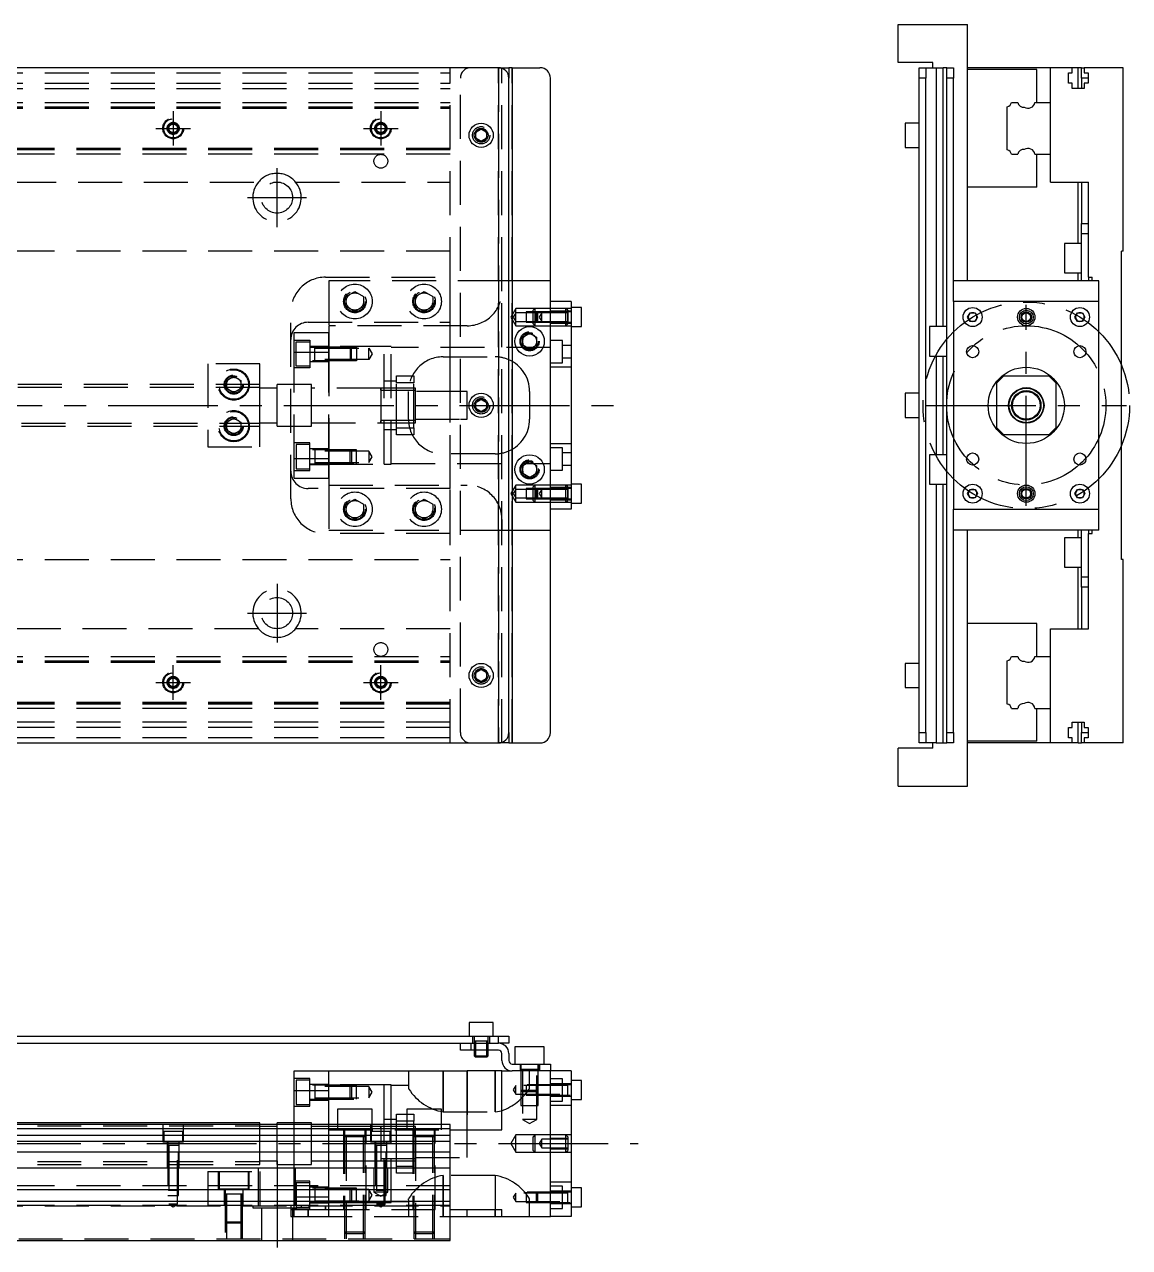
# Model space of a CAD drawing. Extents: x -28 to 673, y -273 to 112.
# Drawn here: x 354 to 673.4, y -243.2 to 110 of the extents above; entities that cross this region are included whole.
import ezdxf

# ---------------------------------------------------------------- set-up
doc = ezdxf.new("R2010")
doc.units = 0
doc.linetypes.add('CENTER', pattern=[50.8, 31.75, -6.35, 6.35, -6.35])
doc.linetypes.add('DASHED', pattern=[19.05, 12.7, -6.35])
doc.layers.get('0').update_dxf_attribs({"linetype": 'CONTINUOUS'})
doc.layers.add('CENTER', color=1, linetype='CENTER')

msp = doc.modelspace()

# ---------------------------------------------------------------- linework, layer by layer
at = {"color": 7, "linetype": 'CONTINUOUS'}
for p, q in [((606.53, 99), (606.53, 110)), ((606.53, 110), (626.53, 110)), ((626.53, 36), (626.53, 110)), ((616.53, 99), (606.53, 99)), ((616.53, 97.5), (616.53, 99)), ((491, 97.5), (3, 97.5)), ((491, 97.5), (494, 97.5)), ((494, 97.5), (494, 94.5)), ((495, 97.5), (494, 97.5)), ((495, 97.5), (495, -97.5)), ((495, 97.5), (503, 97.5)), ((612.53, 97.5), (614.53, 97.5)), ((612.53, 94.5), (612.53, 97.5)), ((614.53, 97.5), (617.53, 97.5)), ((614.53, 97.5), (614.53, 94.5)), ((617.53, 97.5), (617.53, 22.75)), ((617.53, 97.5), (619.53, 97.5)), ((619.53, 22.75), (619.53, 97.5)), ((620.53, 97.5), (619.53, 97.5)), ((620.53, 97.5), (622.53, 97.5)), ((620.53, 94.5), (620.53, 97.5)), ((622.53, 97.5), (622.53, 94.5)), ((650.53, 97.5), (626.53, 97.5)), ((646.53, 97), (626.53, 97)), ((646.53, 87.5), (646.53, 97)), ((650.53, 87.5), (650.53, 97.5)), ((656.83, 97.5), (650.53, 97.5)), ((655.68, 96), (656.83, 96)), ((655.68, 93), (655.68, 96)), ((658.53, 97.5), (656.83, 97.5)), ((656.83, 96), (656.83, 97.5)), ((658.53, 91.5), (658.53, 97.5)), ((659.53, 97.5), (658.53, 97.5)), ((659.53, 97.5), (660.23, 97.5)), ((659.53, 94.5), (659.53, 97.5)), ((660.23, 97.5), (660.23, 96)), ((671.53, 97.5), (660.23, 97.5)), ((660.23, 96), (661.38, 96)), ((661.38, 96), (661.38, 93)), ((671.53, 44.5), (671.53, 97.5)), ((494, -94.5), (494, 94.5)), ((506, -94.5), (506, 94.5)), ((614.53, 94.5), (612.53, 94.5)), ((612.53, -94.5), (612.53, 94.5)), ((614.53, -94.5), (614.53, 94.5)), ((620.53, -94.5), (620.53, 94.5)), ((622.53, 94.5), (620.53, 94.5)), ((622.53, 36), (622.53, 94.5)), ((656.83, 93), (655.68, 93)), ((656.83, 91.5), (656.83, 93)), ((661.38, 94.5), (659.53, 94.5)), ((659.53, 94.5), (659.53, 91.5)), ((660.23, 93), (660.23, 91.5)), ((661.38, 93), (660.23, 93)), ((660.23, 91.5), (656.83, 91.5)), ((638.03, 73.752272), (638.03, 86.247728)), ((639.282272, 87.5), (641.05668, 87.5)), ((646.007372, 87.5), (650.53, 87.5)), ((650.53, 72.5), (650.53, 87.5)), ((650.53, 72.5), (650.53, 87.5)), ((608.53, 81.5), (608.53, 78)), ((612.53, 81.5), (608.53, 81.5)), ((484.5, 78.866026), (486, 79.73205)), ((484.5, 77.133974), (484.5, 78.866026)), ((486, 79.73205), (487.5, 78.866026)), ((487.5, 78.866026), (487.5, 77.133974)), ((608.53, 78), (608.53, 74.5)), ((486, 76.26795), (484.5, 77.133974)), ((487.5, 77.133974), (486, 76.26795)), ((608.53, 74.5), (612.53, 74.5)), ((639.282272, 72.5), (641.05668, 72.5)), ((646.007372, 72.5), (650.53, 72.5)), ((646.53, 63), (646.53, 72.5)), ((650.53, 64.5), (650.53, 72.5)), ((650.53, 64.5), (661.53, 64.5)), ((658.53, 46.75), (658.53, 64.5)), ((659.53, 64.5), (659.53, 52.5)), ((661.53, 37), (661.53, 64.5)), ((646.53, 63), (626.53, 63)), ((659.53, 52.5), (661.53, 52.5)), ((659.53, 49.5), (659.53, 52.5)), ((661.53, 49.5), (659.53, 49.5)), ((659.53, 36), (659.53, 49.5)), ((654.53, 46.75), (654.53, 42.5)), ((659.53, 46.75), (654.53, 46.75)), ((654.53, 42.5), (654.53, 38.25)), ((671.03, -44.5), (671.03, 44.5)), ((671.53, 44.5), (671.03, 44.5)), ((506, -36), (506, 36)), ((622.53, 30), (622.53, 36)), ((664.53, 36), (622.53, 36)), ((622.53, 30), (622.53, 36)), ((654.53, 38.25), (659.53, 38.25)), ((658.53, 36), (658.53, 38.25)), ((661.53, 37), (662.53, 37)), ((661.53, 37), (661.53, 36)), ((662.53, 36), (662.53, 37)), ((664.53, 30), (664.53, 36)), ((512, 30), (506, 30)), ((512, 30), (512, -30)), ((622.53, 30), (622.53, -30)), ((664.53, 30), (622.53, 30)), ((664.53, -30), (664.53, 30)), ((515, 28.25), (512, 28.25)), ((515, 22.75), (515, 28.25)), ((626.586624, 25.5), (627.308312, 26.75)), ((627.308312, 24.25), (626.586624, 25.5)), ((627.308312, 26.75), (628.751688, 26.75)), ((628.751688, 26.75), (629.473376, 25.5)), ((629.473376, 25.5), (628.751688, 24.25)), ((657.586624, 25.5), (658.308312, 26.75)), ((658.308312, 24.25), (657.586624, 25.5)), ((658.308312, 26.75), (659.751688, 26.75)), ((659.751688, 26.75), (660.473376, 25.5)), ((660.473376, 25.5), (659.751688, 24.25)), ((511, 23.999994), (511, 24.00051)), ((512, 22.75), (515, 22.75)), ((615.53, 22.75), (615.53, 18.5)), ((620.53, 22.75), (615.53, 22.75)), ((628.751688, 24.25), (627.308312, 24.25)), ((659.751688, 24.25), (658.308312, 24.25)), ((498, 19.6547), (500, 20.809402)), ((498, 17.3453), (498, 19.6547)), ((500, 20.809402), (502, 19.6547)), ((502, 19.6547), (502, 17.3453)), ((615.53, 18.5), (615.53, 14.25)), ((500, 16.190598), (498, 17.3453)), ((502, 17.3453), (500, 16.190598)), ((615.53, 14.25), (620.53, 14.25)), ((617.53, 14.25), (617.53, -14.25)), ((619.53, -14.25), (619.53, 14.25)), ((637.03, 8.5), (635.03, 6.5)), ((637.03, 8.5), (650.03, 8.5)), ((652.03, 6.5), (650.03, 8.5)), ((635.03, -6.5), (635.03, 6.5)), ((652.03, 6.5), (652.03, -6.5)), ((484.5, 0.866026), (486, 1.73205)), ((484.5, -0.866026), (484.5, 0.866026)), ((486, 1.73205), (487.5, 0.866026)), ((487.5, 0.866026), (487.5, -0.866026)), ((608.53, 3.5), (608.53, 0)), ((612.53, 3.5), (608.53, 3.5)), ((608.53, 0), (608.53, -3.5)), ((486, -1.73205), (484.5, -0.866026)), ((487.5, -0.866026), (486, -1.73205)), ((608.53, -3.5), (612.53, -3.5)), ((635.03, -6.5), (637.03, -8.5)), ((650.03, -8.5), (652.03, -6.5)), ((650.03, -8.5), (637.03, -8.5)), ((498, -17.3453), (500, -16.190598)), ((498, -19.6547), (498, -17.3453)), ((500, -16.190598), (502, -17.3453)), ((502, -17.3453), (502, -19.6547)), ((615.53, -14.25), (615.53, -18.5)), ((620.53, -14.25), (615.53, -14.25)), ((500, -20.809402), (498, -19.6547)), ((502, -19.6547), (500, -20.809402)), ((615.53, -18.5), (615.53, -22.75)), ((515, -22.75), (512, -22.75)), ((515, -28.25), (515, -22.75)), ((615.53, -22.75), (620.53, -22.75)), ((617.53, -22.75), (617.53, -97.5)), ((619.53, -97.5), (619.53, -22.75)), ((626.586624, -25.5), (627.308312, -24.25)), ((627.308312, -24.25), (628.751688, -24.25)), ((628.751688, -24.25), (629.473376, -25.5)), ((657.586624, -25.5), (658.308312, -24.25)), ((658.308312, -24.25), (659.751688, -24.25)), ((659.751688, -24.25), (660.473376, -25.5)), ((511, -27.000006), (511, -26.99949)), ((512, -28.25), (515, -28.25)), ((627.308312, -26.75), (626.586624, -25.5)), ((628.751688, -26.75), (627.308312, -26.75)), ((629.473376, -25.5), (628.751688, -26.75)), ((658.308312, -26.75), (657.586624, -25.5)), ((659.751688, -26.75), (658.308312, -26.75)), ((660.473376, -25.5), (659.751688, -26.75)), ((512, -30), (506, -30)), ((622.53, -36), (622.53, -30)), ((622.53, -30), (664.53, -30)), ((622.53, -36), (622.53, -30)), ((664.53, -36), (664.53, -30)), ((622.53, -94.5), (622.53, -36)), ((664.53, -36), (622.53, -36)), ((626.53, -110), (626.53, -36)), ((654.53, -38.25), (654.53, -42.5)), ((659.53, -38.25), (654.53, -38.25)), ((658.53, -38.25), (658.53, -36)), ((659.53, -49.5), (659.53, -36)), ((661.53, -36), (661.53, -37)), ((661.53, -64.5), (661.53, -37)), ((661.53, -37), (662.53, -37)), ((662.53, -37), (662.53, -36)), ((654.53, -42.5), (654.53, -46.75)), ((671.53, -44.5), (671.03, -44.5)), ((671.53, -97.5), (671.53, -44.5)), ((654.53, -46.75), (659.53, -46.75)), ((658.53, -64.5), (658.53, -46.75)), ((659.53, -49.5), (661.53, -49.5)), ((659.53, -52.5), (659.53, -49.5)), ((661.53, -52.5), (659.53, -52.5)), ((659.53, -52.5), (659.53, -64.5)), ((646.53, -63), (626.53, -63)), ((646.53, -72.5), (646.53, -63)), ((650.53, -72.5), (650.53, -64.5)), ((650.53, -64.5), (661.53, -64.5)), ((638.03, -86.247728), (638.03, -73.752272)), ((639.282272, -72.5), (641.05668, -72.5)), ((646.007372, -72.5), (650.53, -72.5)), ((650.53, -87.5), (650.53, -72.5)), ((650.53, -87.5), (650.53, -72.5)), ((484.5, -77.133974), (486, -76.26795)), ((484.5, -78.866026), (484.5, -77.133974)), ((486, -76.26795), (487.5, -77.133974)), ((487.5, -77.133974), (487.5, -78.866026)), ((608.53, -74.5), (608.53, -78)), ((612.53, -74.5), (608.53, -74.5)), ((486, -79.73205), (484.5, -78.866026)), ((487.5, -78.866026), (486, -79.73205)), ((608.53, -78), (608.53, -81.5)), ((608.53, -81.5), (612.53, -81.5)), ((639.282272, -87.5), (641.05668, -87.5)), ((646.007372, -87.5), (650.53, -87.5)), ((646.53, -97), (646.53, -87.5)), ((650.53, -97.5), (650.53, -87.5)), ((656.83, -91.5), (660.23, -91.5)), ((656.83, -93), (656.83, -91.5)), ((658.53, -97.5), (658.53, -91.5)), ((659.53, -91.5), (659.53, -94.5)), ((660.23, -91.5), (660.23, -93)), ((494, -94.5), (494, -97.5)), ((612.53, -94.5), (614.53, -94.5)), ((612.53, -97.5), (612.53, -94.5)), ((614.53, -94.5), (614.53, -97.5)), ((620.53, -94.5), (622.53, -94.5)), ((620.53, -97.5), (620.53, -94.5)), ((622.53, -94.5), (622.53, -97.5)), ((655.68, -93), (656.83, -93)), ((655.68, -96), (655.68, -93)), ((659.53, -94.5), (661.38, -94.5)), ((659.53, -97.5), (659.53, -94.5)), ((660.23, -93), (661.38, -93)), ((661.38, -93), (661.38, -96)), ((3, -97.5), (491, -97.5)), ((494, -97.5), (491, -97.5)), ((494, -97.5), (495, -97.5)), ((495, -97.5), (503, -97.5)), ((614.53, -97.5), (612.53, -97.5)), ((617.53, -97.5), (614.53, -97.5)), ((616.53, -99), (616.53, -97.5)), ((617.53, -97.5), (619.53, -97.5)), ((619.53, -97.5), (620.53, -97.5)), ((622.53, -97.5), (620.53, -97.5)), ((646.53, -97), (626.53, -97)), ((650.53, -97.5), (626.53, -97.5)), ((656.83, -97.5), (650.53, -97.5)), ((656.83, -96), (655.68, -96)), ((656.83, -97.5), (656.83, -96)), ((658.53, -97.5), (656.83, -97.5)), ((658.53, -97.5), (659.53, -97.5)), ((660.23, -97.5), (659.53, -97.5)), ((660.23, -96), (660.23, -97.5)), ((661.38, -96), (660.23, -96)), ((671.53, -97.5), (660.23, -97.5)), ((606.53, -110), (606.53, -99)), ((616.53, -99), (606.53, -99)), ((606.53, -110), (626.53, -110)), ((489.5, -178.21), (482.5, -178.21)), ((482.5, -178.21), (482.5, -182.21)), ((489.5, -182.21), (489.5, -178.21)), ((347, -182.21), (491, -182.21)), ((491, -184.21), (491, -182.21)), ((491, -182.21), (494, -182.21)), ((494, -182.21), (494, -184.21)), ((347, -184.21), (483, -184.21)), ((480, -186.21), (480, -184.21)), ((483, -186.21), (480, -186.21)), ((483, -184.21), (483, -186.21)), ((483, -184.21), (491, -184.21)), ((483, -184.21), (491, -184.21)), ((491, -186.21), (483, -186.21)), ((484, -186.21), (484, -187.86)), ((484.35, -186.21), (484.35, -188.21)), ((487.65, -188.21), (487.65, -186.21)), ((488, -187.86), (488, -186.21)), ((494, -184.21), (491, -184.21)), ((504.25, -185.21), (495.75, -185.21)), ((495.75, -185.21), (495.75, -190.21)), ((504.25, -190.21), (504.25, -185.21)), ((484, -187.86), (488, -187.86)), ((484, -187.86), (484.35, -188.21)), ((487.65, -188.21), (484.35, -188.21)), ((487.65, -188.21), (488, -187.86)), ((492, -189.21), (492, -187.21)), ((494, -187.21), (494, -189.21)), ((495, -190.21), (503, -190.21)), ((503, -192.21), (503, -190.21)), ((503, -190.21), (506, -190.21)), ((506, -190.21), (506, -192.21)), ((432, -197.88029), (432, -192.21)), ((432, -192.21), (442, -192.21)), ((442, -192.21), (482, -192.21)), ((442, -207.71), (442, -192.21)), ((482, -209.21), (482, -192.21)), ((492, -192.21), (482, -192.21)), ((492, -209.21), (492, -192.21)), ((492, -192.21), (495, -192.21)), ((503, -192.21), (495, -192.21)), ((506, -192.21), (503, -192.21)), ((512, -192.21), (506, -192.21)), ((506, -234.21), (506, -192.21)), ((512, -192.21), (512, -234.21)), ((515, -194.96), (512, -194.96)), ((515, -200.46), (515, -194.96)), ((432, -207.71), (432, -197.88029)), ((432, -197.88029), (442, -197.88029)), ((512, -200.46), (515, -200.46)), ((454.5, -203.21), (444.5, -203.21)), ((444.5, -203.21), (444.5, -207.71)), ((454.5, -207.71), (454.5, -203.21)), ((474.5, -203.21), (464.5, -203.21)), ((464.5, -203.21), (464.5, -207.71)), ((474.5, -207.71), (474.5, -203.21)), ((422, -207.21), (340.5, -207.21)), ((477, -207.71), (340.5, -207.71)), ((422, -207.71), (422, -207.21)), ((427, -207.71), (427, -207.21)), ((432, -207.21), (427, -207.21)), ((457, -208.209994), (457, -209.21)), ((477, -241.21), (477, -207.71)), ((477, -208.962272), (340.5, -208.962272)), ((340.5, -210.73668), (477, -210.73668)), ((458, -208.96), (457, -208.96)), ((461.5, -208.96), (458, -208.96)), ((464.5, -208.96), (461.5, -208.96)), ((466.5, -208.96), (464.5, -208.96)), ((467, -208.96), (466.5, -208.96)), ((477, -209.21), (492, -209.21)), ((477, -212.633076), (340.5, -212.633076)), ((477, -215.687372), (340.5, -215.687372)), ((457, -217.46), (467, -217.46)), ((17, -220.21), (477, -220.21)), ((515, -225.96), (512, -225.96)), ((515, -231.46), (515, -225.96)), ((477, -226.51), (17, -226.51)), ((477, -229.91), (17, -229.91)), ((477, -232.21), (492, -232.21)), ((482, -234.21), (482, -232.21)), ((492, -234.21), (492, -232.21)), ((512, -231.46), (515, -231.46)), ((477, -234.21), (482, -234.21)), ((482, -234.21), (492, -234.21)), ((492, -234.21), (506, -234.21)), ((512, -234.21), (506, -234.21)), ((17, -241.21), (477, -241.21))]:
    msp.add_line(p, q, dxfattribs=at)
at = {"color": 3, "linetype": 'DASHED'}
for p, q in [((17, 96), (477, 96)), ((477, -97.5), (477, 97.5)), ((491, -97.5), (491, 97.5)), ((491, 97.5), (491, -97.5)), ((492, -97.5), (492, 97.5)), ((495, -97.5), (495, 97.5)), ((17, 93), (477, 93)), ((480, -94.5), (480, 94.5)), ((17, 91.5), (477, 91.5)), ((17, 87.5), (477, 87.5)), ((17, 86.247728), (477, 86.247728)), ((17, 86.1147), (477, 86.1147)), ((17, 86.1), (477, 86.1)), ((17, 85.8), (477, 85.8)), ((395.75, 80.721688), (397, 81.443376)), ((397, 81.443376), (398.25, 80.721688)), ((455.75, 80.721688), (457, 81.443376)), ((457, 81.443376), (458.25, 80.721688)), ((395.75, 79.278312), (395.75, 80.721688)), ((397, 78.556624), (395.75, 79.278312)), ((398.25, 79.278312), (397, 78.556624)), ((398.25, 80.721688), (398.25, 79.278312)), ((398.477374, 80.25955), (398.5, 80)), ((455.75, 79.278312), (455.75, 80.721688)), ((457, 78.556624), (455.75, 79.278312)), ((458.25, 79.278312), (457, 78.556624)), ((458.25, 80.721688), (458.25, 79.278312)), ((458.477374, 80.25955), (458.5, 80)), ((487.973226, 78.326156), (488, 78)), ((477, 74.2), (17, 74.2)), ((477, 73.9), (17, 73.9)), ((477, 73.8853), (17, 73.8853)), ((477, 73.752272), (17, 73.752272)), ((477, 72.5), (17, 72.5)), ((312.361902, 64.5), (421.638098, 64.5)), ((432.361902, 64.5), (477, 64.5)), ((477, 44.5), (17, 44.5)), ((441, 37), (477, 37)), ((442, 36), (442, 23)), ((492, 36), (442, 36)), ((477, 24), (477, 37)), ((494, 36), (492, 36)), ((492, 33), (492, 36)), ((506, 36), (494, 36)), ((447, 31.443376), (449.5, 32.886752)), ((449.5, 32.886752), (452, 31.443376)), ((467, 31.443376), (469.5, 32.886752)), ((469.5, 32.886752), (472, 31.443376)), ((446.5, 30), (446.520026, 30.346056)), ((447, 28.556624), (447, 31.443376)), ((449.5, 27.113248), (447, 28.556624)), ((452, 28.556624), (449.5, 27.113248)), ((452, 31.443376), (452, 28.556624)), ((467, 28.556624), (467, 31.443376)), ((469.5, 27.113248), (467, 28.556624)), ((472, 28.556624), (469.5, 27.113248)), ((472, 31.443376), (472, 28.556624)), ((472.477798, 30.364306), (472.5, 30)), ((431, -27), (431, 27)), ((496, 28), (494.556624, 25.5)), ((494.556624, 25.5), (496, 23)), ((496, 26.75), (495.278312, 25.5)), ((495.278312, 25.5), (496, 24.25)), ((496, 26.75), (496, 28)), ((501.5, 28), (496, 28)), ((496, 24.25), (496, 26.75)), ((499, 26.75), (496, 26.75)), ((499, 26.999994), (499, 24.000006)), ((502.249994, 26.999994), (499, 26.999994)), ((502, 26.75), (499, 26.75)), ((501.5, 28), (501, 27.5)), ((501, 26.999994), (501, 27.5)), ((501, 24.000006), (501, 26.999994)), ((501.5, 28), (501.5, 26.999994)), ((506, 28), (501.5, 28)), ((501.5, 26.999994), (501.5, 24.000006)), ((502.25, 27), (502, 26.75)), ((502, 24.25), (502, 26.75)), ((506, 26.75), (502, 26.75)), ((506, 26.999994), (502.249994, 26.999994)), ((502.25, 27), (502.25, 24)), ((506, 27), (502.25, 27)), ((503.5, 26.75), (502.778312, 25.5)), ((502.778312, 25.5), (503.5, 24.25)), ((503.5, 24.25), (503.5, 26.75)), ((510.5, 28), (506, 28)), ((512, 27.25), (506, 27.25)), ((511, 27), (506, 27)), ((511, 26.75), (506, 26.75)), ((510.5, 27), (510.5, 28)), ((511, 27.5), (510.5, 28)), ((512, 28), (510.5, 28)), ((510.5, 26.75), (510.5, 27)), ((510.5, 24.25), (510.5, 26.75)), ((511, 27), (510.995, 27)), ((511, 27.5), (511, 27.140536)), ((511, 27.140536), (511, 27)), ((511, 26.875392), (511, 27)), ((511, 27), (511, 26.875392)), ((512, 27), (511, 27)), ((511.005, 27), (511, 27)), ((511, 24.124608), (511, 26.875392)), ((511, 26.875392), (511, 25.498804)), ((511, 25.498804), (511, 24.124608)), ((436, 24), (477, 24)), ((482, 23), (442, 23)), ((442, 23), (442, 15.32971)), ((477, 4), (477, 24)), ((496, 23), (496, 24.25)), ((496, 24.25), (499, 24.25)), ((496, 23), (501.5, 23)), ((499, 24.25), (502, 24.25)), ((499, 24.000006), (502.249994, 24.000006)), ((501, 23.5), (501, 24.000006)), ((501, 23.5), (501.5, 23)), ((501.5, 24.000006), (501.5, 23)), ((501.5, 23), (506, 23)), ((502, 24.25), (506, 24.25)), ((502, 24.25), (502.25, 24)), ((502.249994, 24.000006), (506, 24.000006)), ((502.25, 24), (506, 24)), ((506, 24.25), (511, 24.25)), ((506, 24), (511, 24)), ((506, 23.75), (512, 23.75)), ((506, 23), (510.5, 23)), ((510.5, 24), (510.5, 24.25)), ((510.5, 23), (510.5, 24)), ((510.5, 23), (511, 23.5)), ((510.5, 23), (512, 23)), ((510.995, 24), (511, 24)), ((511, 24), (511, 24.124608)), ((511, 24.124608), (511, 24)), ((511, 24), (511, 23.859464)), ((511, 24), (512, 24)), ((511, 24), (511.005, 24)), ((511, 23.859464), (511, 23.5)), ((432, 21), (442, 21)), ((432, 15.32971), (432, 21)), ((432, 18.849242), (436.5, 18.849242)), ((432.5, 11.349242), (432.5, 18.349242)), ((432.5, 18.349242), (436.5, 18.349242)), ((436.5, 18.849242), (436.5, 10.849242)), ((442, 15.32971), (442, 21)), ((497.5, 18.5), (497.52689, 18.865682)), ((509.5, 18.75), (506, 18.75)), ((509.5, 12.25), (509.5, 18.75)), ((432, 15.32971), (442, 15.32971)), ((432, -15.32971), (432, 15.32971)), ((436.5, 17.099242), (442, 17.099242)), ((436.5, 16.849238), (450, 16.849238)), ((437.9, 12.849238), (437.9, 16.849248)), ((437.9, 16.499242), (453.5, 16.499242)), ((458, 17), (442, 17)), ((458, 17), (442, 17)), ((448.15, 16.849238), (442, 16.849238)), ((442, -15.32971), (442, 15.32971)), ((442, 15.32971), (442, -15.32971)), ((448.15, 16.849242), (448.15, 12.849242)), ((448.15, 16.849242), (448.5, 16.499242)), ((450, 16.849238), (448.15, 16.849238)), ((448.5, 13.199242), (448.5, 16.499242)), ((450, 16.849238), (450, 12.849248)), ((453.5, 13.199242), (453.5, 16.499242)), ((453.5, 16.499242), (454.452628, 14.849242)), ((454.452628, 14.849242), (453.5, 13.199242)), ((458, -17), (458, 17)), ((460, 17), (458, 17)), ((460, -17), (460, 17)), ((506, 16.75), (460, 16.75)), ((512, 17.25), (509.5, 17.25)), ((407, 12), (407, -12)), ((422, 12), (407, 12)), ((422, 6), (422, 12)), ((436.5, 10.849242), (432, 10.849242)), ((436.5, 11.349242), (432.5, 11.349242)), ((450, 12.849248), (436.5, 12.849248)), ((442, 12.599242), (436.5, 12.599242)), ((453.5, 13.199242), (437.9, 13.199242)), ((448.5, 13.199242), (448.15, 12.849242)), ((475, 14), (490, 14)), ((506, 12.25), (509.5, 12.25)), ((512, 11), (506, 11)), ((509.5, 13.75), (512, 13.75)), ((412.5, 7.1547), (414.5, 8.309402)), ((412.5, 4.8453), (412.5, 7.1547)), ((414.5, 8.309402), (416.5, 7.1547)), ((416.5, 7.1547), (416.5, 4.8453)), ((461.5, 8.5), (466.5, 8.5)), ((461.5, 6.5), (461.5, 8.5)), ((466.5, 8.5), (466.5, 6.5)), ((422, 6), (277, 6)), ((422, 5.125), (277, 5.125)), ((412, 6), (412.018502, 6.303588)), ((414.5, 3.690598), (412.5, 4.8453)), ((416.5, 4.8453), (414.5, 3.690598)), ((422, -6), (422, 6)), ((427, 5), (422, 5)), ((427, -6), (427, 6)), ((432, 6), (427, 6)), ((427, -6), (427, 6)), ((437, 6), (427, 6)), ((437, -6), (437, 6)), ((437, -6), (437, 6)), ((457.005, 5), (437, 5)), ((456.995, 5), (437, 5)), ((466.5, 5), (456.995, 5)), ((457.005, 5), (456.995, 5)), ((457, 5.000006), (457, -5.000006)), ((457, 5.000006), (457, -5.000006)), ((457, 4.43509), (457, 5)), ((457, 5), (457, 4.435078)), ((457, 4.435078), (457, -4.43509)), ((467, 4.25), (457, 4.25)), ((466.5, 5), (457.005, 5)), ((461.5, 7), (458, 7)), ((466.5, 6.5), (461.5, 6.5)), ((461.5, -6.5), (461.5, 6.5)), ((465, -4), (465, 4)), ((466.5, -6.5), (466.5, 6.5)), ((467, 5), (466.5, 5)), ((467, -5), (467, 5)), ((480, 4), (467, 4)), ((477, -4), (477, 4)), ((482, 4), (480, 4)), ((482, -4), (482, 4)), ((500, 4), (500, -4)), ((487.973226, 0.326156), (488, 0)), ((277, -5.125), (422, -5.125)), ((277, -6), (422, -6)), ((412, -6), (412.018502, -5.696412)), ((412.5, -4.8453), (414.5, -3.690598)), ((412.5, -7.1547), (412.5, -4.8453)), ((414.5, -3.690598), (416.5, -4.8453)), ((416.5, -4.8453), (416.5, -7.1547)), ((422, -5), (427, -5)), ((422, -12), (422, -6)), ((427, -6), (432, -6)), ((427, -6), (437, -6)), ((437, -5), (457.005, -5)), ((437, -5), (456.995, -5)), ((456.995, -5), (466.5, -5)), ((456.995, -5), (457.005, -5)), ((457, -4.25), (467, -4.25)), ((457, -5), (457, -4.435078)), ((457, -4.43509), (457, -5)), ((457.005, -5), (466.5, -5)), ((458, -7), (461.5, -7)), ((461.5, -6.5), (466.5, -6.5)), ((461.5, -8.5), (461.5, -6.5)), ((466.5, -5), (467, -5)), ((466.5, -6.5), (466.5, -8.5)), ((467, -4), (480, -4)), ((477, -24), (477, -4)), ((480, -4), (482, -4)), ((414.5, -8.309402), (412.5, -7.1547)), ((416.5, -7.1547), (414.5, -8.309402)), ((466.5, -8.5), (461.5, -8.5)), ((407, -12), (422, -12)), ((436.5, -10.849242), (432, -10.849242)), ((432.5, -11.349242), (432.5, -18.349242)), ((436.5, -11.349242), (432.5, -11.349242)), ((436.5, -18.849242), (436.5, -10.849242)), ((442, -12.599242), (436.5, -12.599242)), ((450, -12.849248), (436.5, -12.849248)), ((437.9, -12.849238), (437.9, -16.849248)), ((453.5, -13.199242), (437.9, -13.199242)), ((448.15, -16.849242), (448.15, -12.849242)), ((448.5, -13.199242), (448.15, -12.849242)), ((448.5, -13.199242), (448.5, -16.499242)), ((450, -16.849238), (450, -12.849248)), ((453.5, -13.199242), (453.5, -16.499242)), ((454.452628, -14.849242), (453.5, -13.199242)), ((490, -14), (475, -14)), ((506, -11), (512, -11)), ((509.5, -12.25), (506, -12.25)), ((509.5, -18.75), (509.5, -12.25)), ((512, -13.75), (509.5, -13.75)), ((432, -15.32971), (442, -15.32971)), ((432, -21), (432, -15.32971)), ((436.5, -16.849238), (450, -16.849238)), ((436.5, -17.099242), (442, -17.099242)), ((437.9, -16.499242), (453.5, -16.499242)), ((442, -21), (442, -15.32971)), ((442, -15.32971), (442, -23)), ((442, -17), (458, -17)), ((442, -17), (458, -17)), ((448.15, -16.849242), (448.5, -16.499242)), ((453.5, -16.499242), (454.452628, -14.849242)), ((458, -17), (460, -17)), ((460, -16.75), (506, -16.75)), ((509.5, -17.25), (512, -17.25)), ((432, -18.849242), (436.5, -18.849242)), ((432, -21), (442, -21)), ((432.5, -18.349242), (436.5, -18.349242)), ((502.483582, -18.213962), (502.5, -18.5)), ((506, -18.75), (509.5, -18.75)), ((477, -24), (436, -24)), ((442, -23), (482, -23)), ((442, -23), (442, -36)), ((477, -37), (477, -24)), ((496, -23), (494.556624, -25.5)), ((496, -24.25), (495.278312, -25.5)), ((496, -24.25), (496, -23)), ((501.5, -23), (496, -23)), ((496, -26.75), (496, -24.25)), ((499, -24.25), (496, -24.25)), ((499, -24.000006), (499, -26.999994)), ((502.249994, -24.000006), (499, -24.000006)), ((502, -24.25), (499, -24.25)), ((501.5, -23), (501, -23.5)), ((501, -24.000006), (501, -23.5)), ((501, -26.999994), (501, -24.000006)), ((501.5, -23), (501.5, -24.000006)), ((506, -23), (501.5, -23)), ((501.5, -24.000006), (501.5, -26.999994)), ((502.25, -24), (502, -24.25)), ((502, -26.75), (502, -24.25)), ((506, -24.25), (502, -24.25)), ((506, -24.000006), (502.249994, -24.000006)), ((502.25, -24), (502.25, -27)), ((506, -24), (502.25, -24)), ((503.5, -24.25), (502.778312, -25.5)), ((503.5, -26.75), (503.5, -24.25)), ((510.5, -23), (506, -23)), ((512, -23.75), (506, -23.75)), ((511, -24), (506, -24)), ((511, -24.25), (506, -24.25)), ((510.5, -24), (510.5, -23)), ((511, -23.5), (510.5, -23)), ((512, -23), (510.5, -23)), ((510.5, -24.25), (510.5, -24)), ((510.5, -26.75), (510.5, -24.25)), ((511, -24), (510.995, -24)), ((511, -23.5), (511, -23.859464)), ((511, -23.859464), (511, -24)), ((511, -24.124608), (511, -24)), ((511, -24), (511, -24.124608)), ((511.005, -24), (511, -24)), ((512, -24), (511, -24)), ((511, -26.875392), (511, -24.124608)), ((511, -24.124608), (511, -25.501196)), ((447, -28.556624), (449.5, -27.113248)), ((449.5, -27.113248), (452, -28.556624)), ((467, -28.556624), (469.5, -27.113248)), ((469.5, -27.113248), (472, -28.556624)), ((494.556624, -25.5), (496, -28)), ((495.278312, -25.5), (496, -26.75)), ((496, -28), (496, -26.75)), ((496, -26.75), (499, -26.75)), ((496, -28), (501.5, -28)), ((499, -26.75), (502, -26.75)), ((499, -26.999994), (502.249994, -26.999994)), ((501, -27.5), (501, -26.999994)), ((501, -27.5), (501.5, -28)), ((501.5, -26.999994), (501.5, -28)), ((501.5, -28), (506, -28)), ((502, -26.75), (506, -26.75)), ((502, -26.75), (502.25, -27)), ((502.249994, -26.999994), (506, -26.999994)), ((502.25, -27), (506, -27)), ((502.778312, -25.5), (503.5, -26.75)), ((506, -26.75), (511, -26.75)), ((506, -27), (511, -27)), ((506, -27.25), (512, -27.25)), ((506, -28), (510.5, -28)), ((510.5, -27), (510.5, -26.75)), ((510.5, -28), (510.5, -27)), ((510.5, -28), (511, -27.5)), ((510.5, -28), (512, -28)), ((510.995, -27), (511, -27)), ((511, -25.501196), (511, -26.875392)), ((511, -27), (511, -26.875392)), ((511, -26.875392), (511, -27)), ((511, -27), (511, -27.140536)), ((511, -27), (511.005, -27)), ((511, -27), (512, -27)), ((511, -27.140536), (511, -27.5)), ((446.5, -30), (446.520026, -29.653944)), ((447, -31.443376), (447, -28.556624)), ((449.5, -32.886752), (447, -31.443376)), ((452, -31.443376), (449.5, -32.886752)), ((452, -28.556624), (452, -31.443376)), ((467, -31.443376), (467, -28.556624)), ((469.5, -32.886752), (467, -31.443376)), ((472, -31.443376), (469.5, -32.886752)), ((472, -28.556624), (472, -31.443376)), ((472.477798, -29.635694), (472.5, -30)), ((492, -33), (492, -36)), ((477, -37), (441, -37)), ((442, -36), (492, -36)), ((492, -36), (494, -36)), ((494, -36), (506, -36)), ((17, -44.5), (477, -44.5)), ((421.638098, -64.5), (312.361902, -64.5)), ((477, -64.5), (432.361902, -64.5)), ((17, -72.5), (477, -72.5)), ((17, -73.752272), (477, -73.752272)), ((17, -73.8853), (477, -73.8853)), ((17, -73.9), (477, -73.9)), ((477, -73.752272), (477, -72.5)), ((17, -74.2), (477, -74.2)), ((487.973226, -77.673844), (488, -78)), ((395.75, -79.278312), (397, -78.556624)), ((395.75, -80.721688), (395.75, -79.278312)), ((397, -81.443376), (395.75, -80.721688)), ((397, -78.556624), (398.25, -79.278312)), ((398.25, -80.721688), (397, -81.443376)), ((398.25, -79.278312), (398.25, -80.721688)), ((398.477374, -79.74045), (398.5, -80)), ((455.5, -80), (455.516134, -79.78059)), ((455.75, -79.278312), (457, -78.556624)), ((455.75, -80.721688), (455.75, -79.278312)), ((457, -81.443376), (455.75, -80.721688)), ((457, -78.556624), (458.25, -79.278312)), ((458.25, -80.721688), (457, -81.443376)), ((458.25, -79.278312), (458.25, -80.721688)), ((477, -85.8), (17, -85.8)), ((477, -86.1), (17, -86.1)), ((477, -86.1147), (17, -86.1147)), ((477, -86.247728), (17, -86.247728)), ((477, -87.5), (17, -87.5)), ((477, -91.5), (17, -91.5)), ((477, -93), (17, -93)), ((477, -96), (17, -96)), ((483.5, -182.21), (483.5, -184.21)), ((488.000006, -183.61), (483.999994, -183.61)), ((488.000006, -183.61), (483.999994, -183.61)), ((484, -182.21), (484, -186.21)), ((484.35, -183.61), (484.35, -186.21)), ((487.65, -186.21), (487.65, -183.61)), ((488, -186.21), (488, -182.21)), ((488.5, -184.21), (488.5, -182.21)), ((480, -184.21), (483, -184.21)), ((484.000006, -184.21), (484.000006, -186.21)), ((487.999994, -186.21), (487.999994, -184.21)), ((497.25, -190.21), (497.25, -192.21)), ((497.500006, -190.21), (497.500006, -202.21)), ((502.499994, -202.21), (502.499994, -190.21)), ((502.75, -192.21), (502.75, -190.21)), ((465, -192.21), (465, -196.944622)), ((475, -204.014212), (475, -192.21)), ((475, -192.21), (475, -204.014212)), ((482, -192.21), (482, -209.21)), ((490, -192.21), (490, -204.014212)), ((490, -204.014212), (490, -192.21)), ((502.500006, -191.81), (497.499994, -191.81)), ((497.9, -191.81), (497.9, -206.21)), ((500, -196.944622), (500, -192.21)), ((502.1, -206.21), (502.1, -191.81)), ((436.5, -194.360758), (432, -194.360758)), ((432.5, -194.860758), (432.5, -198.360758)), ((436.5, -194.860758), (432.5, -194.860758)), ((436.5, -202.360758), (436.5, -194.360758)), ((442, -196.110758), (436.5, -196.110758)), ((450, -196.360762), (436.5, -196.360762)), ((437.9, -196.360752), (437.9, -200.360762)), ((437.9, -196.360752), (437.9, -200.360762)), ((453.5, -196.710758), (437.9, -196.710758)), ((458, -196.21), (442, -196.21)), ((448.15, -198.360758), (448.15, -196.360758)), ((448.5, -196.710758), (448.15, -196.360758)), ((448.5, -196.710758), (448.5, -198.360758)), ((450, -200.360752), (450, -196.360762)), ((453.5, -196.710758), (453.5, -198.360758)), ((454.452628, -198.360758), (453.5, -196.710758)), ((458, -207.71), (458, -196.21)), ((460, -196.21), (458, -196.21)), ((460, -207.71), (460, -196.21)), ((465, -196.46), (460, -196.46)), ((465, -196.944622), (465.03311, -197.166202)), ((465.03311, -197.166202), (465.13006, -197.42654)), ((496, -196.46), (495.278312, -197.71)), ((495.278312, -197.71), (496, -198.96)), ((496, -198.96), (496, -196.46)), ((511, -196.46), (496, -196.46)), ((499, -196.210006), (499, -199.209994)), ((512, -196.210006), (499, -196.210006)), ((499.840926, -197.487602), (499.9594, -197.192522)), ((499.9594, -197.192522), (500, -196.944622)), ((502.25, -196.21), (502, -196.46)), ((502, -198.96), (502, -196.46)), ((502.25, -196.21), (502.25, -199.21)), ((509.5, -194.46), (506, -194.46)), ((512, -195.96), (506, -195.96)), ((509.5, -200.96), (509.5, -194.46)), ((511, -199.210006), (511, -196.209994)), ((432.5, -198.360758), (432.5, -201.860758)), ((436.5, -200.360752), (450, -200.360752)), ((436.5, -200.610758), (442, -200.610758)), ((437.9, -200.010758), (453.5, -200.010758)), ((448.15, -200.360758), (448.15, -198.360758)), ((448.15, -200.360758), (448.5, -200.010758)), ((448.5, -198.360758), (448.5, -200.010758)), ((453.5, -198.360758), (453.5, -200.010758)), ((453.5, -200.010758), (454.452628, -198.360758)), ((496, -198.96), (511, -198.96)), ((497.5, -197.81), (502.5, -197.81)), ((497.5, -197.81), (497.9, -198.21)), ((502.1, -198.21), (497.9, -198.21)), ((499, -199.209994), (512, -199.209994)), ((502, -198.96), (502.25, -199.21)), ((502.1, -198.21), (502.5, -197.81)), ((506, -199.46), (512, -199.46)), ((506, -200.96), (509.5, -200.96)), ((432, -202.360758), (436.5, -202.360758)), ((432.5, -201.860758), (436.5, -201.860758)), ((461.5, -204.71), (464.5, -204.71)), ((461.5, -206.71), (461.5, -204.71)), ((464.5, -204.71), (466.5, -204.71)), ((466.5, -204.71), (466.5, -206.71)), ((475, -204.014212), (490, -204.014212)), ((490, -204.014212), (492.000156, -203.7137)), ((497.500006, -202.21), (502.499994, -202.21)), ((512, -202.21), (506, -202.21)), ((72, -208.085), (422, -208.085)), ((394, -207.71), (394, -212.71)), ((400, -212.71), (400, -207.71)), ((422, -213.21), (422, -207.71)), ((427, -208.21), (422, -208.21)), ((427, -213.21), (427, -207.71)), ((437, -207.21), (432, -207.21)), ((432, -220.21), (432, -207.71)), ((437, -207.71), (437, -207.21)), ((437, -213.21), (437, -207.71)), ((442, -208.21), (437, -208.21)), ((442, -209.21), (442, -207.71)), ((444.5, -208.21), (442, -208.21)), ((444.5, -207.71), (444.5, -209.21)), ((454.5, -208.21), (444.5, -208.21)), ((454, -207.71), (454, -212.71)), ((454.5, -209.21), (454.5, -207.71)), ((457, -208.21), (454.5, -208.21)), ((457, -208.21), (456.995, -208.21)), ((457, -208.21), (457, -208.774922)), ((457, -208.211002), (457, -208.21)), ((458, -208.21), (457, -208.21)), ((457.005, -208.21), (457, -208.21)), ((457, -208.774038), (457, -208.211002)), ((461.5, -206.21), (458, -206.21)), ((458, -209.21), (458, -207.71)), ((461.5, -208.21), (458, -208.21)), ((460, -212.71), (460, -207.71)), ((464.5, -206.71), (461.5, -206.71)), ((461.5, -207.71), (461.5, -206.71)), ((461.5, -209.21), (461.5, -207.71)), ((464.5, -208.21), (461.5, -208.21)), ((466.5, -206.71), (464.5, -206.71)), ((464.5, -207.71), (464.5, -209.21)), ((466.5, -208.21), (464.5, -208.21)), ((466.5, -207.71), (466.5, -206.71)), ((466.5, -209.21), (466.5, -207.71)), ((467, -208.21), (466.5, -208.21)), ((467, -209.21), (467, -208.21)), ((474.5, -209.21), (474.5, -207.71)), ((500, -206.21), (497.9, -206.21)), ((497.9, -206.21), (500, -207.422436)), ((502.1, -206.21), (500, -206.21)), ((500, -207.422436), (502.1, -206.21)), ((399.75, -209.71), (394.25, -209.71)), ((394.25, -209.71), (394.25, -212.71)), ((399.75, -212.71), (399.75, -209.71)), ((442, -220.21), (442, -209.21)), ((442, -209.21), (477, -209.21)), ((446.25, -209.21), (446.25, -232.21)), ((452.500006, -211.21), (446.499994, -211.21)), ((446.500006, -209.21), (446.500006, -240.71)), ((447, -211.21), (447, -240.71)), ((452, -240.71), (452, -211.21)), ((452.499994, -240.71), (452.499994, -209.21)), ((452.75, -232.21), (452.75, -209.21)), ((459.75, -209.71), (454.25, -209.71)), ((454.25, -209.71), (454.25, -212.71)), ((457, -208.774922), (457, -209.209226)), ((457, -209.209226), (457, -218.21)), ((458, -209.71), (458, -209.21)), ((458, -212.71), (458, -209.71)), ((459.75, -212.71), (459.75, -209.71)), ((461.5, -219.71), (461.5, -209.21)), ((466.25, -209.21), (466.25, -232.21)), ((472.500006, -211.21), (466.499994, -211.21)), ((466.500006, -209.21), (466.500006, -240.71)), ((467, -211.21), (467, -209.21)), ((467, -211.21), (467, -240.71)), ((472, -240.71), (472, -211.21)), ((472.499994, -240.71), (472.499994, -209.21)), ((472.75, -232.21), (472.75, -209.21)), ((482, -213.21), (482, -209.21)), ((496, -210.71), (494.556624, -213.21)), ((496, -215.71), (496, -210.71)), ((501.5, -210.71), (496, -210.71)), ((501.5, -210.71), (501, -211.21)), ((501, -215.21), (501, -211.21)), ((501.5, -210.71), (501.5, -215.71)), ((506, -210.71), (501.5, -210.71)), ((510.5, -210.71), (506, -210.71)), ((511, -211.710006), (506, -211.710006)), ((510.5, -215.71), (510.5, -210.71)), ((511, -211.21), (510.5, -210.71)), ((512, -210.71), (510.5, -210.71)), ((511, -211.21), (511, -215.21)), ((394, -212.71), (400, -212.71)), ((395.25, -212.71), (395.25, -220.21)), ((395.5, -212.71), (395.5, -228.21)), ((398.5, -213.71), (395.5, -213.71)), ((395.75, -213.71), (395.75, -230.71)), ((398.25, -230.71), (398.25, -213.71)), ((398.5, -228.21), (398.5, -212.71)), ((398.5, -213.71), (398.5, -213.705)), ((398.5, -213.715), (398.5, -213.71)), ((398.75, -220.21), (398.75, -212.71)), ((422, -219.21), (422, -213.21)), ((427, -219.21), (427, -213.21)), ((437, -219.21), (437, -213.21)), ((454, -212.71), (460, -212.71)), ((455.25, -212.71), (455.25, -220.21)), ((455.5, -212.71), (455.5, -228.21)), ((458.5, -213.71), (455.5, -213.71)), ((455.75, -213.71), (455.75, -230.71)), ((458, -213.21), (458, -212.71)), ((458, -230.21), (458, -213.21)), ((458.25, -230.71), (458.25, -213.71)), ((458.5, -228.21), (458.5, -212.71)), ((458.75, -220.21), (458.75, -212.71)), ((460, -213.21), (460, -212.71)), ((460, -230.21), (460, -213.21)), ((482, -217.21), (482, -213.21)), ((494.556624, -213.21), (496, -215.71)), ((501, -215.21), (501.5, -215.71)), ((503.5, -211.96), (502.778312, -213.21)), ((502.778312, -213.21), (503.5, -214.46)), ((503.5, -214.46), (503.5, -211.96)), ((506, -211.96), (503.5, -211.96)), ((503.5, -214.46), (506, -214.46)), ((511, -211.96), (506, -211.96)), ((506, -214.46), (511, -214.46)), ((506, -214.709994), (511, -214.709994)), ((510.5, -215.71), (511, -215.21)), ((72, -218.335), (422, -218.335)), ((422, -218.21), (427, -218.21)), ((437, -218.21), (442, -218.21)), ((442, -218.21), (446.5, -218.21)), ((446.5, -218.21), (457.005, -218.21)), ((456.995, -218.21), (466.5, -218.21)), ((457, -218.208998), (457, -218.21)), ((457.005, -218.21), (466.5, -218.21)), ((466.5, -218.21), (467, -218.21)), ((467, -217.21), (482, -217.21)), ((496, -215.71), (501.5, -215.71)), ((501.5, -215.71), (506, -215.71)), ((506, -215.71), (510.5, -215.71)), ((510.5, -215.71), (512, -215.71)), ((72, -219.21), (422, -219.21)), ((407, -221.21), (407, -231.21)), ((407, -221.21), (422, -221.21)), ((410, -221.21), (410, -226.21)), ((410.25, -221.21), (410.25, -226.21)), ((418.75, -226.21), (418.75, -221.21)), ((419, -226.21), (419, -221.21)), ((421.638098, -231.21), (421.638098, -220.21)), ((422, -221.21), (422, -231.21)), ((427, -219.21), (432, -219.21)), ((432, -219.21), (437, -219.21)), ((432, -226.51), (432, -220.21)), ((432.361902, -231.21), (432.361902, -220.21)), ((442, -226.51), (442, -220.21)), ((455, -220.21), (455, -227.21)), ((459, -227.21), (459, -220.21)), ((461.5, -219.71), (466.5, -219.71)), ((461.5, -221.71), (461.5, -219.71)), ((466.5, -221.71), (461.5, -221.71)), ((490, -222.405788), (475, -222.405788)), ((475, -234.21), (475, -222.405788)), ((475, -222.405788), (475, -232.21)), ((490, -222.405788), (490, -234.21)), ((477, -225.36), (17, -225.36)), ((436.5, -224.059242), (432, -224.059242)), ((432.5, -224.559242), (432.5, -226.51)), ((436.5, -224.559242), (432.5, -224.559242)), ((436.5, -232.059242), (436.5, -224.059242)), ((442, -225.809242), (436.5, -225.809242)), ((506, -224.21), (512, -224.21)), ((509.5, -225.46), (506, -225.46)), ((509.5, -231.96), (509.5, -225.46)), ((395.5, -226.46), (398.5, -226.46)), ((395.5, -226.46), (395.55, -226.51)), ((395.5, -228.21), (398.5, -228.21)), ((395.500006, -226.460006), (395.500006, -226.51)), ((395.55, -226.51), (395.75, -226.71)), ((398.25, -226.71), (395.75, -226.71)), ((398.25, -226.71), (398.45, -226.51)), ((398.45, -226.51), (398.5, -226.46)), ((398.499994, -226.51), (398.499994, -226.460006)), ((410, -226.21), (419, -226.21)), ((411.75, -226.21), (411.75, -231.21)), ((417.000006, -227.81), (411.999994, -227.81)), ((412, -226.21), (412, -226.51)), ((412.000006, -226.21), (412.000006, -240.71)), ((412.4, -227.81), (412.4, -240.71)), ((416.6, -240.71), (416.6, -227.81)), ((416.999994, -240.71), (416.999994, -226.21)), ((417, -226.51), (417, -226.21)), ((417.25, -231.21), (417.25, -226.21)), ((432, -228.53971), (432, -226.51)), ((432, -228.53971), (442, -228.53971)), ((432, -229.91), (432, -228.53971)), ((432.5, -226.51), (432.5, -228.059242)), ((432.5, -228.059242), (432.5, -229.91)), ((450, -226.059248), (436.5, -226.059248)), ((437.9, -226.059238), (437.9, -230.059248)), ((453.5, -226.409242), (437.9, -226.409242)), ((442, -229.91), (442, -226.51)), ((448.15, -228.059242), (448.15, -226.059242)), ((448.5, -226.409242), (448.15, -226.059242)), ((448.15, -230.059242), (448.15, -228.059242)), ((448.5, -226.409242), (448.5, -228.059242)), ((448.5, -228.059242), (448.5, -229.709242)), ((450, -230.059238), (450, -226.059248)), ((453.5, -226.409242), (453.5, -228.059242)), ((454.452628, -228.059242), (453.5, -226.409242)), ((453.5, -228.059242), (453.5, -229.709242)), ((453.5, -229.709242), (454.452628, -228.059242)), ((459, -227.21), (455, -227.21)), ((455, -227.21), (457, -228.3647)), ((455.5, -226.46), (458.5, -226.46)), ((455.5, -226.46), (455.75, -226.71)), ((455.5, -228.21), (458.5, -228.21)), ((458.25, -226.71), (455.75, -226.71)), ((457, -228.3647), (459, -227.21)), ((458.25, -226.71), (458.5, -226.46)), ((465, -229.475378), (465.03311, -229.253798)), ((465, -229.475378), (465, -234.21)), ((465.03311, -229.253798), (465.13006, -228.99346)), ((496, -227.46), (495.278312, -228.71)), ((495.278312, -228.71), (496, -229.96)), ((496, -229.96), (496, -227.46)), ((511, -227.46), (496, -227.46)), ((499, -227.210006), (499, -230.209994)), ((512, -227.210006), (499, -227.210006)), ((499.96689, -229.253798), (499.86994, -228.99346)), ((500, -229.475378), (499.96689, -229.253798)), ((500, -234.21), (500, -229.475378)), ((502.25, -227.21), (502, -227.46)), ((502, -229.96), (502, -227.46)), ((502.25, -227.21), (502.25, -230.21)), ((512, -226.96), (506, -226.96)), ((511, -230.210006), (511, -227.209994)), ((477, -231.06), (17, -231.06)), ((17, -231.21), (477, -231.21)), ((398.25, -230.71), (395.75, -230.71)), ((395.75, -230.71), (397, -231.431688)), ((397, -231.431688), (398.25, -230.71)), ((420, -231.21), (420, -231.71)), ((420, -231.71), (434, -231.71)), ((422.5, -231.71), (422.5, -241.21)), ((431, -231.21), (431, -232.21)), ((431, -232.21), (441, -232.21)), ((431, -232.21), (431, -234.21)), ((431.5, -231.71), (431.5, -241.21)), ((432, -231.21), (432, -229.91)), ((432, -234.21), (432, -231.21)), ((432, -232.059242), (436.5, -232.059242)), ((432.5, -229.91), (432.5, -231.21)), ((432.5, -231.21), (432.5, -231.559242)), ((432.5, -231.559242), (436.5, -231.559242)), ((434, -231.21), (434, -231.71)), ((436, -234.21), (436, -232.21)), ((436, -232.21), (436, -234.21)), ((436.5, -230.059238), (450, -230.059238)), ((436.5, -230.309242), (442, -230.309242)), ((437.9, -229.709242), (453.5, -229.709242)), ((441, -232.21), (441, -231.21)), ((441, -231.21), (441, -232.21)), ((441, -232.21), (477, -232.21)), ((442, -232.21), (442, -229.91)), ((442, -230.21), (446.5, -230.21)), ((442, -234.21), (442, -232.21)), ((446.5, -230.21), (458, -230.21)), ((448.15, -230.059242), (448.5, -229.709242)), ((458.25, -230.71), (455.75, -230.71)), ((455.75, -230.71), (457, -231.431688)), ((457, -231.431688), (458.25, -230.71)), ((458, -230.21), (460, -230.21)), ((460, -229.96), (465, -229.96)), ((475, -232.21), (475, -234.21)), ((490, -234.21), (490, -232.21)), ((496, -229.96), (511, -229.96)), ((499, -230.209994), (512, -230.209994)), ((502, -229.96), (502.25, -230.21)), ((506, -230.46), (512, -230.46)), ((506, -231.96), (509.5, -231.96)), ((412, -235.81), (417, -235.81)), ((412, -235.81), (412.4, -236.21)), ((416.6, -236.21), (412.4, -236.21)), ((416.6, -236.21), (417, -235.81)), ((431, -234.21), (436, -234.21)), ((436, -234.21), (477, -234.21)), ((446.5, -238.71), (452.5, -238.71)), ((446.5, -238.71), (447, -239.21)), ((452, -239.21), (447, -239.21)), ((452, -239.21), (452.5, -238.71)), ((466.5, -238.71), (472.5, -238.71)), ((466.5, -238.71), (467, -239.21)), ((472, -239.21), (467, -239.21)), ((472, -239.21), (472.5, -238.71)), ((28.499992, -240.71), (477, -240.71))]:
    msp.add_line(p, q, dxfattribs=at)
for centre, radius in [((397, 80), 3), ((397, 80), 2.75), ((397, 80), 1.75), ((397, 80), 1.5), ((397, 80), 1.25), ((457, 80), 3), ((457, 80), 2.75), ((457, 80), 1.75), ((457, 80), 1.5), ((457, 80), 1.25), ((486, 78), 2.5), ((486, 78), 2), ((457, 70.5), 2), ((427, 60), 4.5), ((449.5, 30), 5), ((449.5, 30), 3.25), ((449.5, 30), 3), ((449.5, 30), 2.5), ((469.5, 30), 5), ((469.5, 30), 3.25), ((469.5, 30), 3), ((469.5, 30), 2.5), ((500, 18.5), 2.75), ((500, 18.5), 2.5), ((414.5, 6), 4.5), ((414.5, 6), 4.25), ((414.5, 6), 2.75), ((414.5, 6), 2.5), ((414.5, 6), 2.1), ((486, 0), 2.5), ((486, 0), 2), ((414.5, -6), 4.5), ((414.5, -6), 4.25), ((414.5, -6), 2.75), ((414.5, -6), 2.5), ((414.5, -6), 2.1), ((500, -18.5), 2.75), ((500, -18.5), 2.5), ((449.5, -30), 5), ((449.5, -30), 3.25), ((449.5, -30), 3), ((449.5, -30), 2.5), ((469.5, -30), 5), ((469.5, -30), 3.25), ((469.5, -30), 3), ((469.5, -30), 2.5), ((427, -60), 4.5), ((457, -70.5), 2), ((397, -80), 3), ((397, -80), 2.75), ((457, -80), 3), ((457, -80), 2.75), ((486, -78), 2.5), ((486, -78), 2), ((397, -80), 1.75), ((397, -80), 1.5), ((397, -80), 1.25), ((457, -80), 1.75), ((457, -80), 1.5), ((457, -80), 1.25)]:
    msp.add_circle(centre, radius, dxfattribs=at)
at = {"color": 7, "linetype": 'CONTINUOUS'}
for centre, radius in [((486, 78), 3.5), ((628.03, 25.5), 2.75), ((643.53, 25.5), 2.5), ((643.53, 25.5), 2), ((643.53, 25.5), 1.25), ((659.03, 25.5), 2.75), ((500, 18.5), 4.25), ((628.03, 15.5), 1.75), ((659.03, 15.5), 1.75), ((643.53, 0), 11), ((643.53, 0), 5.125), ((643.53, 0), 5), ((643.53, 0), 4.25), ((643.53, 0), 4), ((486, 0), 3.5), ((628.03, -15.5), 1.75), ((659.03, -15.5), 1.75), ((500, -18.5), 4.25), ((628.03, -25.5), 2.75), ((643.53, -25.5), 2.5), ((643.53, -25.5), 2), ((643.53, -25.5), 1.25), ((659.03, -25.5), 2.75), ((486, -78), 3.5)]:
    msp.add_circle(centre, radius, dxfattribs=at)
at = {"color": 3, "linetype": 'CONTINUOUS'}
for centre in [(643.53, 25.5), (643.53, -25.5)]:
    msp.add_circle(centre, 1.5, dxfattribs=at)
at = {"color": 3, "linetype": 'DASHED'}
for centre, radius, start, end in [((483, 94.5), 3, 90, 180), ((427, 60), 7, 139.994799, 40.005201), ((427, 60), 7, 40.005201, 139.994799), ((441, 27), 10, 90, 180), ((482, 33), 10, 270, 0), ((436, 19), 5, 90, 180), ((475, 4), 10, 90, 180), ((490, 4), 10, 66.421822, 90), ((490, 4), 10, 0, 66.421822), ((475, -4), 10, 180, 270), ((490, -4), 10, 293.578178, 0), ((490, -4), 10, 270, 293.578178), ((436, -19), 5, 180, 270), ((482, -33), 10, 0, 90), ((441, -27), 10, 180, 270), ((427, -60), 7, 319.994799, 220.005201), ((427, -60), 7, 220.005201, 319.994799), ((483, -94.5), 3, 180, 270), ((477.201275, -190.028539), 14.157848, 211.50258976, 261.05531002), ((486.046423, -188.165785), 16.648862, 290.9532474, 325.95062329), ((477.201275, -236.391461), 14.157848, 98.94468998, 148.49741024), ((487.798725, -236.391461), 14.157848, 31.50258976, 81.05531002)]:
    msp.add_arc(centre, radius, start, end, dxfattribs=at)
at = {"color": 7, "linetype": 'CONTINUOUS'}
for centre, radius, start, end in [((491, 94.5), 3, 0, 90), ((503, 94.5), 3, 0, 90), ((637.63, 87.9), 1.7, 283.608961, 346.391039), ((642.73, 87.8), 1.7, 190.164249, 277.540197), ((644.03, 87.8), 2, 237.42103, 351.373073), ((486, 78), 1.65, 155.380023, 180), ((486, 78), 1.65, 180, 204.619977), ((486, 78), 1.65, 144.619977, 155.380023), ((486, 78), 1.65, 95.380023, 144.619977), ((486, 78), 1.65, 84.619977, 95.380023), ((486, 78), 1.65, 35.380023, 84.619977), ((486, 78), 1.65, 24.619977, 35.380023), ((486, 78), 1.65, 335.380023, 24.619977), ((486, 78), 1.65, 204.619977, 215.380023), ((486, 78), 1.65, 215.380023, 264.619977), ((486, 78), 1.65, 264.619977, 275.380023), ((486, 78), 1.65, 275.380023, 324.619977), ((486, 78), 1.65, 324.619977, 335.380023), ((644.03, 72.2), 2, 8.626927, 122.57897), ((637.63, 72.1), 1.7, 13.608961, 76.391039), ((642.73, 72.2), 1.7, 82.459803, 169.835751), ((628.03, 25.5), 1.25, 150, 180), ((628.03, 25.5), 1.25, 180, 210), ((628.03, 25.5), 1.25, 90, 150), ((628.03, 25.5), 1.25, 210, 270), ((628.03, 25.5), 1.25, 30, 90), ((628.03, 25.5), 1.25, 270, 330), ((628.03, 25.5), 1.25, 330, 30), ((659.03, 25.5), 1.25, 150, 180), ((659.03, 25.5), 1.25, 180, 210), ((659.03, 25.5), 1.25, 90, 150), ((659.03, 25.5), 1.25, 210, 270), ((659.03, 25.5), 1.25, 30, 90), ((659.03, 25.5), 1.25, 270, 330), ((659.03, 25.5), 1.25, 330, 30), ((500, 18.5), 2.1, 162.24721, 180), ((500, 18.5), 2.1, 180, 197.75279), ((500, 18.5), 2.1, 137.75279, 162.24721), ((500, 18.5), 2.1, 197.75279, 222.24721), ((500, 18.5), 2.1, 102.24721, 137.75279), ((500, 18.5), 2.1, 77.75279, 102.24721), ((500, 18.5), 2.1, 42.24721, 77.75279), ((500, 18.5), 2.1, 17.75279, 42.24721), ((500, 18.5), 2.1, 317.75279, 342.24721), ((500, 18.5), 2.1, 342.24721, 17.75279), ((500, 18.5), 2.1, 222.24721, 257.75279), ((500, 18.5), 2.1, 257.75279, 282.24721), ((500, 18.5), 2.1, 282.24721, 317.75279), ((486, 0), 1.65, 155.380023, 180), ((486, 0), 1.65, 144.619977, 155.380023), ((486, 0), 1.65, 95.380023, 144.619977), ((486, 0), 1.65, 84.619977, 95.380023), ((486, 0), 1.65, 35.380023, 84.619977), ((486, 0), 1.65, 24.619977, 35.380023), ((486, 0), 1.65, 335.380023, 24.619977), ((486, 0), 1.65, 180, 204.619977), ((486, 0), 1.65, 204.619977, 215.380023), ((486, 0), 1.65, 215.380023, 264.619977), ((486, 0), 1.65, 264.619977, 275.380023), ((486, 0), 1.65, 275.380023, 324.619977), ((486, 0), 1.65, 324.619977, 335.380023), ((500, -18.5), 2.1, 137.75279, 162.24721), ((500, -18.5), 2.1, 102.24721, 137.75279), ((500, -18.5), 2.1, 77.75279, 102.24721), ((500, -18.5), 2.1, 42.24721, 77.75279), ((500, -18.5), 2.1, 17.75279, 42.24721), ((500, -18.5), 2.1, 162.24721, 180), ((500, -18.5), 2.1, 180, 197.75279), ((500, -18.5), 2.1, 197.75279, 222.24721), ((500, -18.5), 2.1, 222.24721, 257.75279), ((500, -18.5), 2.1, 257.75279, 282.24721), ((500, -18.5), 2.1, 282.24721, 317.75279), ((500, -18.5), 2.1, 317.75279, 342.24721), ((500, -18.5), 2.1, 342.24721, 17.75279), ((628.03, -25.5), 1.25, 90, 150), ((628.03, -25.5), 1.25, 30, 90), ((659.03, -25.5), 1.25, 90, 150), ((659.03, -25.5), 1.25, 30, 90), ((628.03, -25.5), 1.25, 150, 180), ((628.03, -25.5), 1.25, 180, 210), ((628.03, -25.5), 1.25, 210, 270), ((628.03, -25.5), 1.25, 270, 330), ((628.03, -25.5), 1.25, 330, 30), ((659.03, -25.5), 1.25, 150, 180), ((659.03, -25.5), 1.25, 180, 210), ((659.03, -25.5), 1.25, 210, 270), ((659.03, -25.5), 1.25, 270, 330), ((659.03, -25.5), 1.25, 330, 30), ((637.63, -72.1), 1.7, 283.608961, 346.391039), ((642.73, -72.2), 1.7, 190.164249, 277.540197), ((644.03, -72.2), 2, 237.42103, 351.373073), ((486, -78), 1.65, 155.380023, 180), ((486, -78), 1.65, 144.619977, 155.380023), ((486, -78), 1.65, 95.380023, 144.619977), ((486, -78), 1.65, 84.619977, 95.380023), ((486, -78), 1.65, 35.380023, 84.619977), ((486, -78), 1.65, 24.619977, 35.380023), ((486, -78), 1.65, 335.380023, 24.619977), ((486, -78), 1.65, 180, 204.619977), ((486, -78), 1.65, 204.619977, 215.380023), ((486, -78), 1.65, 215.380023, 264.619977), ((486, -78), 1.65, 264.619977, 275.380023), ((486, -78), 1.65, 275.380023, 324.619977), ((486, -78), 1.65, 324.619977, 335.380023), ((637.63, -87.9), 1.7, 13.608961, 76.391039), ((642.73, -87.8), 1.7, 82.459803, 169.835751), ((644.03, -87.8), 2, 8.626927, 122.57897), ((491, -94.5), 3, 270, 0), ((503, -94.5), 3, 270, 0), ((491, -187.21), 3, 0, 90), ((491, -187.21), 1, 0, 90), ((495, -189.21), 3, 180, 270), ((495, -189.21), 1, 180, 270)]:
    msp.add_arc(centre, radius, start, end, dxfattribs=at)
at = {"layer": 'CENTER', "color": 1, "linetype": 'CENTER'}
for p, q in [((397, 85), (397, 75)), ((457, 85), (457, 75)), ((392, 80), (402, 80)), ((452, 80), (462, 80)), ((427, 51.5), (427, 68.5)), ((418.5, 60), (435.5, 60)), ((643.53, -29), (643.53, 29)), ((-28.21745, 0), (527.622347, 0)), ((614.53, 0), (672.53, 0)), ((427, -51.5), (427, -68.5)), ((418.5, -60), (435.5, -60)), ((397, -85), (397, -75)), ((457, -85), (457, -75)), ((392, -80), (402, -80)), ((452, -80), (462, -80)), ((-17.038029, -213.21), (531.347774, -213.21)), ((427, -218.21), (427, -243.21))]:
    msp.add_line(p, q, dxfattribs=at)
for radius in [29.841247, 23]:
    msp.add_circle((643.53, 0), radius, dxfattribs=at)

doc.saveas('drawing.dxf')
